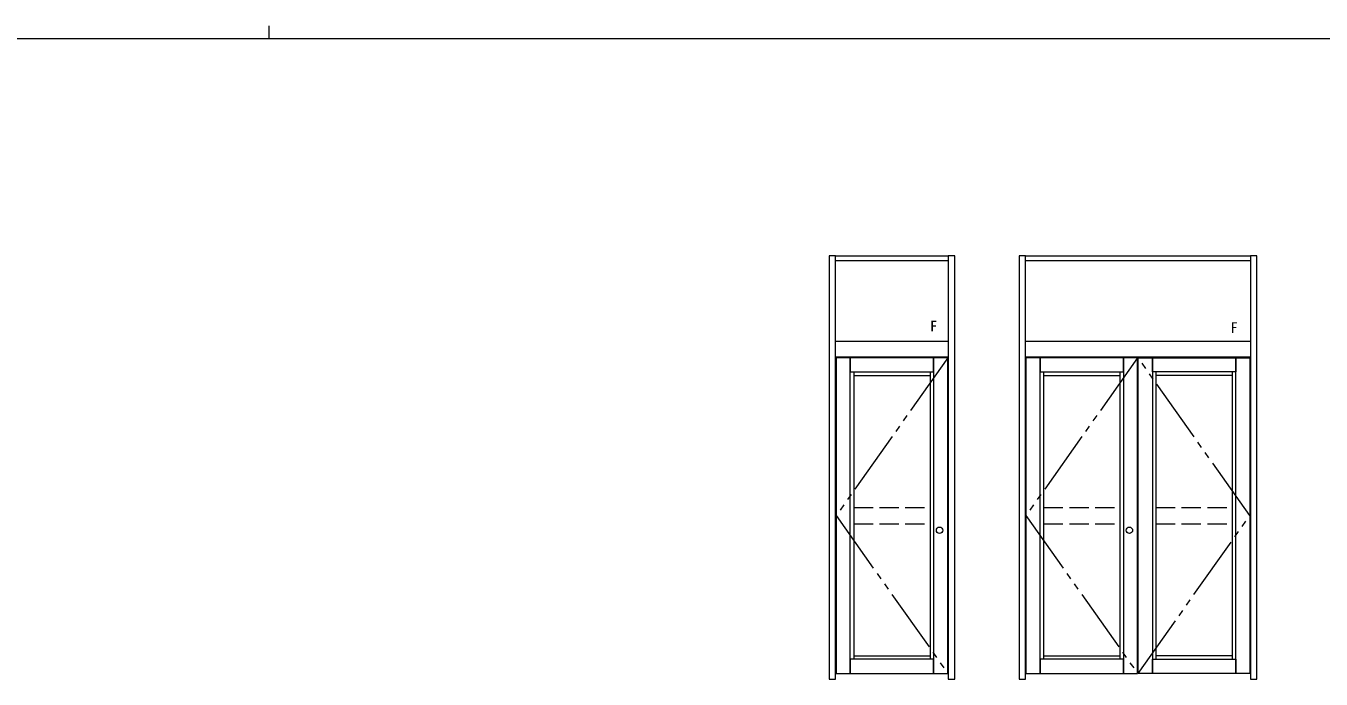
# Model space of a CAD drawing. Units: millimetres, scale not verified. Extents: x -567 to 567, y -403 to 403.
# Drawn here: x -88.2 to 314.4, y 200 to 403 of the extents above; entities that cross this region are included whole.
import ezdxf
from ezdxf.enums import TextEntityAlignment as Align

# ---------------------------------------------------------------- set-up
doc = ezdxf.new("R2010")
doc.units = ezdxf.units.MM
doc.header["$LTSCALE"] = 2
doc.linetypes.add('USER3', pattern=[15, 10, -1, 1, -1, 1, -1])
doc.linetypes.add('USER4', pattern=[4, 3, -1])
doc.layers.add('0-1_YKK_ZWAK', color=7, linetype='Continuous', lineweight=18)
doc.layers.add('0-7_YKK_A1', color=4, linetype='Continuous', lineweight=18)
doc.styles.add('ＭＳ ゴシック', font='')
doc.styles.get('ＭＳ ゴシック').set_extended_font_data('MS Gothic')

msp = doc.modelspace()

# ---------------------------------------------------------------- linework, layer by layer
at = {"layer": '0-1_YKK_ZWAK'}
for p, q in [((-12.706, 403), (-12.706, 399)), ((537.274, 399), (-562.726, 399))]:
    msp.add_line(p, q, dxfattribs=at)
at = {"layer": '0-7_YKK_A1'}
for p, q in [((161.474, 331.5), (161.474, 200)), ((163.474, 331.5), (161.474, 331.5)), ((163.474, 330), (163.474, 331.5)), ((163.474, 331.5), (198.474, 331.5)), ((163.474, 200), (163.474, 331.5)), ((198.474, 331.5), (198.474, 330)), ((198.474, 331.5), (198.474, 200)), ((200.474, 331.5), (198.474, 331.5)), ((200.474, 200), (200.474, 331.5)), ((220.474, 331.5), (220.474, 200)), ((222.474, 331.5), (220.474, 331.5)), ((222.474, 330), (222.474, 331.5)), ((222.474, 331.5), (292.374, 331.5)), ((222.474, 200), (222.474, 331.5)), ((292.374, 331.5), (292.374, 330)), ((292.374, 331.5), (292.374, 200)), ((294.374, 331.5), (292.374, 331.5)), ((294.374, 200), (294.374, 331.5)), ((198.474, 330), (163.474, 330)), ((292.374, 330), (222.474, 330)), ((163.474, 300), (163.474, 305)), ((163.474, 305), (198.474, 305)), ((198.474, 305), (198.474, 300)), ((222.474, 300), (222.474, 305)), ((222.474, 305), (292.374, 305)), ((292.374, 305), (292.374, 300)), ((198.474, 300), (163.474, 300)), ((163.624, 299.85), (163.624, 201.75)), ((168.024, 299.85), (163.624, 299.85)), ((168.024, 201.75), (168.024, 299.85)), ((168.024, 299.85), (168.024, 295.45)), ((193.924, 299.85), (168.024, 299.85)), ((193.924, 299.85), (193.924, 201.75)), ((198.324, 299.85), (193.924, 299.85)), ((193.924, 295.45), (193.924, 299.85)), ((198.324, 201.75), (198.324, 299.85)), ((292.374, 300), (222.474, 300)), ((222.624, 299.85), (222.624, 201.75)), ((227.024, 299.85), (222.624, 299.85)), ((227.024, 201.75), (227.024, 299.85)), ((227.024, 299.85), (227.024, 295.45)), ((252.924, 299.85), (227.024, 299.85)), ((252.924, 299.85), (252.924, 201.75)), ((257.324, 299.85), (252.924, 299.85)), ((252.924, 295.45), (252.924, 299.85)), ((257.324, 201.75), (257.324, 299.85)), ((257.524, 299.85), (261.924, 299.85)), ((257.524, 201.75), (257.524, 299.85)), ((261.924, 299.85), (261.924, 201.75)), ((261.924, 299.85), (287.824, 299.85)), ((261.924, 295.45), (261.924, 299.85)), ((287.824, 201.75), (287.824, 299.85)), ((287.824, 299.85), (292.224, 299.85)), ((287.824, 299.85), (287.824, 295.45)), ((292.224, 299.85), (292.224, 201.75)), ((168.024, 295.45), (193.924, 295.45)), ((169.124, 295.45), (169.124, 206.15)), ((169.124, 294.35), (192.824, 294.35)), ((192.824, 295.45), (192.824, 206.15)), ((227.024, 295.45), (252.924, 295.45)), ((228.124, 295.45), (228.124, 206.15)), ((228.124, 294.35), (251.824, 294.35)), ((251.824, 295.45), (251.824, 206.15)), ((287.824, 295.45), (261.924, 295.45)), ((263.024, 295.45), (263.024, 206.15)), ((286.724, 294.35), (263.024, 294.35)), ((286.724, 295.45), (286.724, 206.15)), ((168.024, 206.15), (168.024, 201.75)), ((193.924, 206.15), (168.024, 206.15)), ((169.124, 207.25), (192.824, 207.25)), ((193.924, 201.75), (193.924, 206.15)), ((227.024, 206.15), (227.024, 201.75)), ((252.924, 206.15), (227.024, 206.15)), ((228.124, 207.25), (251.824, 207.25)), ((252.924, 201.75), (252.924, 206.15)), ((261.924, 201.75), (261.924, 206.15)), ((261.924, 206.15), (287.824, 206.15)), ((286.724, 207.25), (263.024, 207.25)), ((287.824, 206.15), (287.824, 201.75)), ((163.624, 201.75), (168.024, 201.75)), ((168.024, 201.75), (193.924, 201.75)), ((193.924, 201.75), (198.324, 201.75)), ((222.624, 201.75), (227.024, 201.75)), ((227.024, 201.75), (252.924, 201.75)), ((252.924, 201.75), (257.324, 201.75)), ((261.924, 201.75), (257.524, 201.75)), ((287.824, 201.75), (261.924, 201.75)), ((292.224, 201.75), (287.824, 201.75)), ((161.474, 200), (163.474, 200)), ((198.474, 200), (200.474, 200)), ((220.474, 200), (222.474, 200)), ((292.374, 200), (294.374, 200))]:
    msp.add_line(p, q, dxfattribs=at)
at = {"layer": '0-7_YKK_A1', "linetype": 'USER3'}
for p, q in [((198.324, 299.85), (163.624, 250.8)), ((257.324, 299.85), (222.624, 250.8)), ((292.224, 250.8), (257.524, 299.85)), ((163.624, 250.8), (198.324, 201.75)), ((222.624, 250.8), (257.324, 201.75)), ((257.524, 201.75), (292.224, 250.8))]:
    msp.add_line(p, q, dxfattribs=at)
at = {"layer": '0-7_YKK_A1', "linetype": 'USER4'}
for p, q in [((169.124, 253.3), (192.824, 253.3)), ((228.124, 253.3), (251.824, 253.3)), ((263.024, 253.3), (286.724, 253.3)), ((169.124, 248.3), (192.824, 248.3)), ((228.124, 248.3), (251.824, 248.3)), ((263.024, 248.3), (286.724, 248.3))]:
    msp.add_line(p, q, dxfattribs=at)
at = {"layer": '0-7_YKK_A1'}
for centre in [(195.774, 246.25), (254.774, 246.25)]:
    msp.add_circle(centre, 1, dxfattribs=at)

# ---------------------------------------------------------------- texts
at = {"layer": '0-7_YKK_A1', "color": 7, "style": 'ＭＳ ゴシック'}
for p in [(192.811, 307.074), (286.185, 306.613)]:
    msp.add_text('F', height=3.299, dxfattribs=at).set_placement(p, align=Align.BOTTOM_LEFT)

doc.saveas('drawing.dxf')
